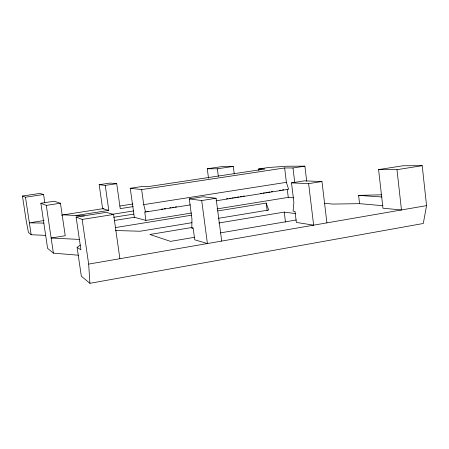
<?xml version="1.0" encoding="UTF-8"?>
<svg xmlns="http://www.w3.org/2000/svg" width="449" height="449" viewBox="0 0 449 449"><rect width="100%" height="100%" fill="white"/><g stroke="black" fill="none" stroke-linecap="round" stroke-linejoin="round"><path stroke-width="0.67" d="M189.259 198.907L201.708 200.54L207.41 243.549L194.731 239.805L193.21 228.412L191.824 228.064L191.936 218.893L189.259 198.907L202.987 196.757L216.081 198.267L221.694 241.074M378.591 169.587L396.978 169.677L401.468 209.958L382.969 208.224L378.591 169.587L402.955 165.765L422.212 165.687L426.55 205.62L423.295 223.484L89.918 283.313L81.325 276.202L77.105 247.427L80.354 245.036M89.918 283.313L88.661 264.102L426.55 205.62M194.703 237.263L170.519 241.377L149.915 234.485L191.936 227.48M220.263 232.913L296.267 219.976M218.803 223.001L284.245 212.091L295.84 213.634M191.824 228.064L193.182 227.839M192.015 222.682L140.2 231.235L115.314 230.511M218.27 218.349L268.704 210.02L266.201 203.077L217.759 210.946M115.337 227.592L191.459 215.223M114.54 220.453L134.307 217.288L145.914 220.414L191.527 213.039M217.097 208.897L288.28 197.38L293.45 197.841M103.994 208.521L61.457 215.15M111.408 214.442L133.538 210.946M77.105 247.427L80.91 249.812L76.117 217.063L82.156 219.426L113.597 214.459L119.889 258.697M201.708 200.54L216.081 198.267M308.62 183.635L313.643 225.162L296.357 222.423L295.004 211.4L293.107 211.159L293.876 202.202L291.502 182.872L308.62 183.635L321.972 181.525L326.911 222.867M396.978 169.677L422.212 165.687M146.795 211.485L148.181 211.266M161.326 209.178L162.706 208.959M164.093 208.74L165.473 208.521M169.627 207.859L171.007 207.64M172.394 207.421L173.774 207.202M175.161 206.983L176.547 206.759M226.358 198.851L227.738 198.632M229.125 198.407L230.505 198.189M231.892 197.97L233.272 197.751M234.659 197.532L236.039 197.313M237.426 197.089L238.806 196.87M240.193 196.651L241.573 196.432M242.96 196.213L244.34 195.994M260.252 193.463L261.638 193.244M263.019 193.025L264.405 192.806M265.791 192.587L267.172 192.368M268.558 192.144L269.939 191.925M271.325 191.706L272.706 191.487M279.626 190.387L281.007 190.168M282.393 189.949L283.774 189.731M145.914 220.414L144.718 211.816L145.566 212.007L190.488 204.867M216.059 200.804L288.628 189.27L286.389 182.328L284.649 167.954L141.637 189.585L130.249 188.277L134.307 217.288M113.754 217.265L133.808 214.078M141.637 189.585L143.725 204.637L286.389 182.328M44.058 220.538L29.365 222.839L43.895 223.091M75.976 215.537L108.793 210.407L105.229 185.392L99.178 184.696L102.619 208.74L108.793 210.407M133.314 206.574L120.237 208.622L116.718 183.697L110.241 183.069L99.178 184.696M291.502 182.872L304.299 180.863L321.972 181.525M76.117 217.063L106.2 212.338L113.597 214.459M119.832 206.018L132.932 203.986M53.397 253.152L47.605 248.359L40.865 203.251L54.245 201.236L60.435 203.234L65.24 235.736L51.141 238.026L53.397 253.152L78.491 255.228M284.649 167.954L292.984 167.965L304.888 166.158L306.706 181.177M40.865 203.251L46.286 205.378L60.435 203.234M130.249 188.277L143.467 186.29L147.631 186.694L264.977 169.026L258.596 168.998L258.77 170.39M258.596 168.998L268.451 167.516L286.496 166.231L304.888 166.158M45.736 235.383L31.161 234.732L28.455 232.492L26.182 220.627L22.45 196.011L39.86 193.446L43.587 194.518L44.821 202.785M208.527 178.264L207.27 168.757L222.687 166.484L233.3 166.439L234.271 173.982M22.45 196.011L25.481 197.201L43.587 194.518M105.229 185.392L116.718 183.697M207.27 168.757L217.355 168.802L233.3 166.439M382.963 205.726L359.565 203.661L358.605 195.388L381.723 194.787M359.565 203.661L332.647 204.071L324.487 203.29M79.63 239.44L51.141 238.026L46.286 205.378M63.522 214.824L84.345 216.02M358.605 195.388L381.97 196.976M143.725 204.637L145.566 212.007M25.481 197.201L31.161 234.732M82.156 219.426L88.661 264.102M217.355 168.802L218.343 176.384M287.237 189.181L288.28 197.38M266.201 203.077L267.133 210.474M284.245 212.091L285.497 222.199M292.984 167.965L294.746 182.361"/></g></svg>
